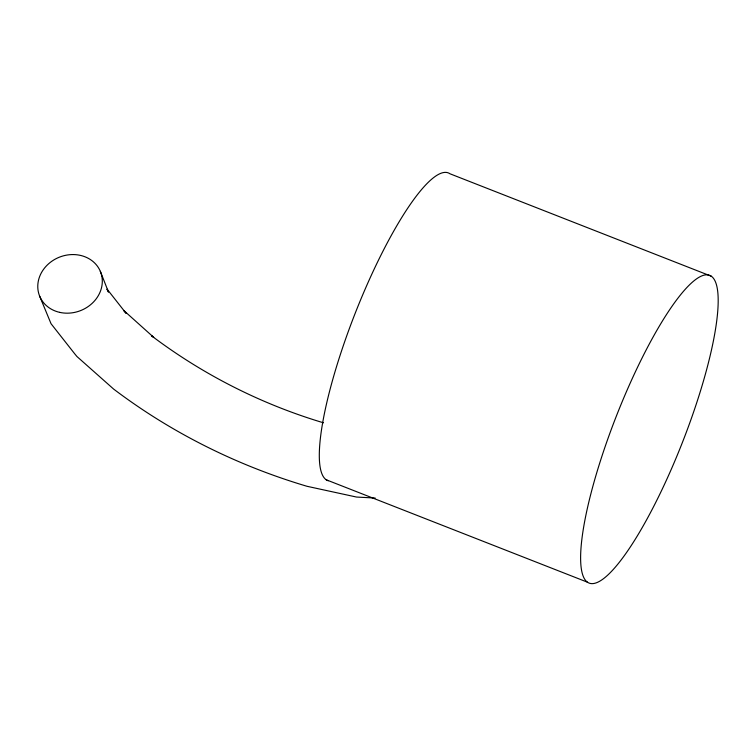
<?xml version="1.0" encoding="UTF-8"?>
<svg xmlns="http://www.w3.org/2000/svg" width="756" height="756" viewBox="0 0 756 756"><rect width="100%" height="100%" fill="white"/><g stroke="black" fill="none" stroke-linecap="round" stroke-linejoin="round"><path stroke-width="1.13" d="M375.174 498.043L356.511 497.051L307.04 486.297C237.45 465.639 171.536 432.904 113.627 389.075L76.923 356.501L74.683 353.77L51.039 323.71L39.766 296.428M323.455 422.793C261.595 404.309 203.175 374.768 151.635 335.862L153.714 337.356L123.786 310.499L126.035 313.239L107.191 289.274M711.283 276.224A165.233 35.551 -68.6 0 0 592.411 487.97A165.233 35.551 -68.6 0 0 644.547 523.502A165.233 35.551 -68.6 0 0 711.283 276.224L449.943 173.767A165.233 35.551 -68.6 0 0 356.057 311.066A165.233 35.551 -68.6 0 0 328.227 480.759M326.214 479.776L587.544 582.233M106.974 289.293L108.495 292.118L100.321 271.31M59.667 312.36A32.782 28.747 -21.4 0 0 101.691 275.609A32.782 28.747 -21.4 0 0 48.771 263.636A32.782 28.747 -21.4 0 0 59.667 312.36"/></g></svg>
